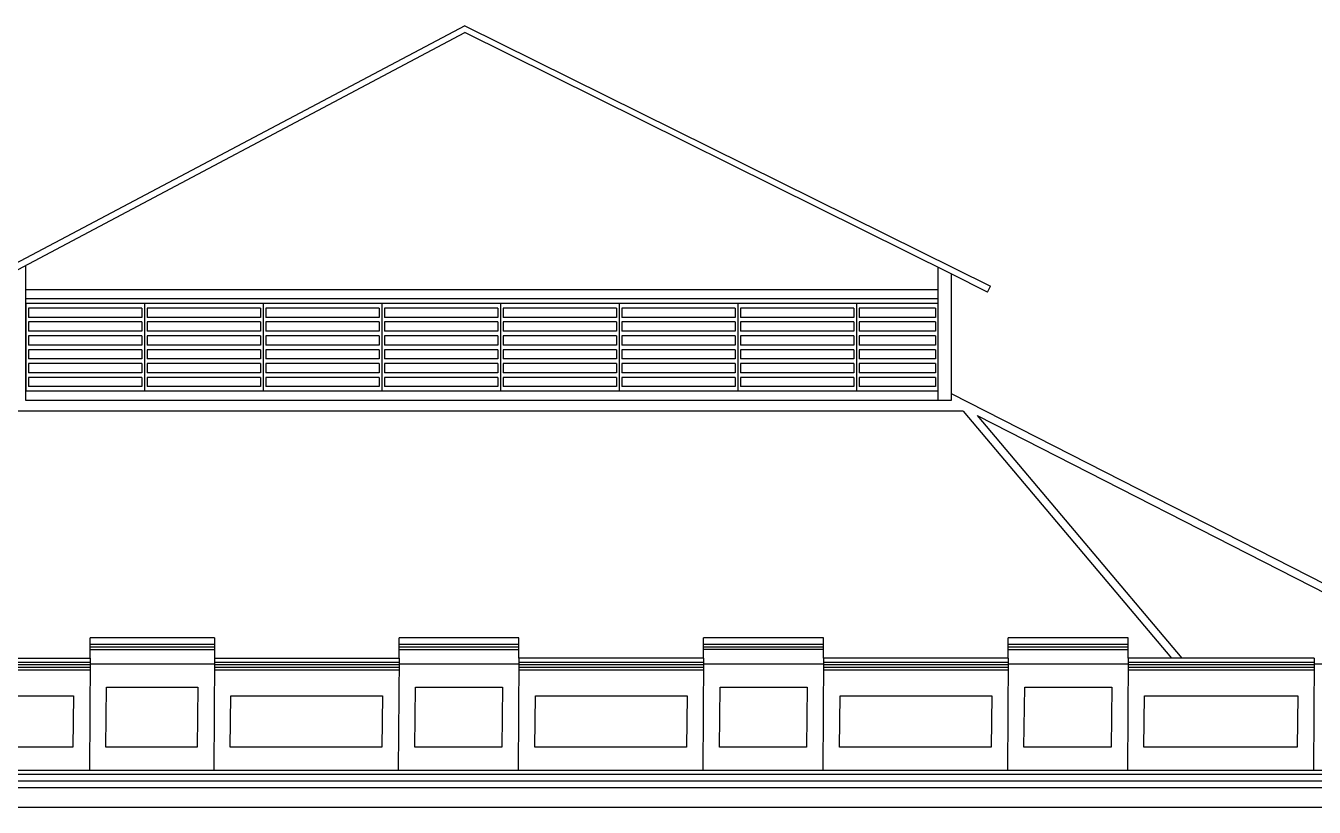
# Model space of a CAD drawing. Extents: x -43 to 90, y 6 to 81.
# Drawn here: x 71.37 to 81.14, y 67.34 to 73.26 of the extents above; entities that cross this region are included whole.
import ezdxf

# ---------------------------------------------------------------- set-up
doc = ezdxf.new("R2010")
doc.units = 0
doc.header["$LTSCALE"] = 0.1
doc.header["$MEASUREMENT"] = 0
doc.layers.add('visto', color=9, linetype='CONTINUOUS')

msp = doc.modelspace()

# ---------------------------------------------------------------- linework, layer by layer
at = {"layer": 'visto'}
for p, q in [((74.7018, 73.2648), (70.9657, 71.2875)), ((71.2718, 71.3934), (74.7017, 73.2137)), ((74.7016, 73.2649), (78.6884, 71.2912)), ((78.3898, 71.3836), (74.7017, 73.2137)), ((71.3718, 70.4243), (71.3723, 71.4467)), ((78.2898, 71.4332), (78.2898, 70.4243)), ((78.3898, 71.3836), (78.3898, 70.4243)), ((78.6662, 71.2464), (78.3898, 71.3836)), ((72.9689, 71.2618), (71.3723, 71.2618)), ((76.8263, 71.2618), (72.2356, 71.2618)), ((78.2898, 71.2618), (76.7265, 71.2618)), ((78.6662, 71.2464), (78.6884, 71.2912)), ((78.2898, 71.1943, 0.1404), (71.3722, 71.1943, 0.1404)), ((78.2898, 71.1593, 0.1404), (71.3722, 71.1593, 0.1404)), ((71.3722, 71.1593, 0.1404), (71.3722, 70.4943, 0.1404)), ((72.2722, 71.1593, 0.1404), (72.2722, 70.4943, 0.1404)), ((72.2722, 71.1593, 0.1404), (72.2722, 70.4943, 0.1404)), ((72.2722, 71.1593, 0.1404), (72.2722, 70.4943, 0.1404)), ((73.1722, 71.1593, 0.1404), (73.1722, 70.4943, 0.1404)), ((73.1722, 71.1593, 0.1404), (73.1722, 70.4943, 0.1404)), ((73.1722, 71.1593, 0.1404), (73.1722, 70.4943, 0.1404)), ((74.0722, 71.1593, 0.1404), (74.0722, 70.4943, 0.1404)), ((74.0722, 71.1593, 0.1404), (74.0722, 70.4943, 0.1404)), ((74.0722, 71.1593, 0.1404), (74.0722, 70.4943, 0.1404)), ((74.9722, 71.1593, 0.1404), (74.9722, 70.4943, 0.1404)), ((74.9722, 71.1593, 0.1404), (74.9722, 70.4943, 0.1404)), ((74.9722, 71.1593, 0.1404), (74.9722, 70.4943, 0.1404)), ((75.8722, 71.1593, 0.1404), (75.8722, 70.4943, 0.1404)), ((75.8722, 71.1593, 0.1404), (75.8722, 70.4943, 0.1404)), ((75.8722, 71.1593, 0.1404), (75.8722, 70.4943, 0.1404)), ((76.7722, 71.1593, 0.1404), (76.7722, 70.4943, 0.1404)), ((76.7722, 71.1593, 0.1404), (76.7722, 70.4943, 0.1404)), ((76.7722, 71.1593, 0.1404), (76.7722, 70.4943, 0.1404)), ((77.6722, 71.1593, 0.1404), (77.6722, 70.4943, 0.1404)), ((77.6722, 71.1593, 0.1404), (77.6722, 70.4943, 0.1404)), ((77.6722, 71.1593, 0.1404), (77.6722, 70.4943, 0.1404)), ((78.2898, 71.1593), (78.2898, 70.4943)), ((78.2898, 71.1593), (78.2898, 70.4943)), ((72.2522, 71.1243, 1349.9398), (71.3922, 71.1243, 1349.9398)), ((71.3922, 71.1243, 0.1404), (71.3922, 71.0543, 0.1404)), ((72.2522, 71.0543, 1349.9398), (71.3922, 71.0543, 1349.9398)), ((72.2522, 71.1243, 0.1404), (72.2522, 71.0543, 0.1404)), ((73.1522, 71.1243, 1349.9398), (72.2922, 71.1243, 1349.9398)), ((72.2922, 71.1243, 0.1404), (72.2922, 71.0543, 0.1404)), ((73.1522, 71.0543, 1349.9398), (72.2922, 71.0543, 1349.9398)), ((73.1522, 71.1243, 0.1404), (73.1522, 71.0543, 0.1404)), ((74.0522, 71.1243, 1349.9398), (73.1922, 71.1243, 1349.9398)), ((73.1922, 71.1243, 0.1404), (73.1922, 71.0543, 0.1404)), ((74.0522, 71.0543, 1349.9398), (73.1922, 71.0543, 1349.9398)), ((74.0522, 71.1243, 0.1404), (74.0522, 71.0543, 0.1404)), ((74.9522, 71.1243, 1349.9398), (74.0922, 71.1243, 1349.9398)), ((74.0922, 71.1243, 0.1404), (74.0922, 71.0543, 0.1404)), ((74.9522, 71.0543, 1349.9398), (74.0922, 71.0543, 1349.9398)), ((74.9522, 71.1243, 0.1404), (74.9522, 71.0543, 0.1404)), ((75.8522, 71.1243, 1349.9398), (74.9922, 71.1243, 1349.9398)), ((74.9922, 71.1243, 0.1404), (74.9922, 71.0543, 0.1404)), ((75.8522, 71.0543, 1349.9398), (74.9922, 71.0543, 1349.9398)), ((75.8522, 71.1243, 0.1404), (75.8522, 71.0543, 0.1404)), ((76.7522, 71.1243, 1349.9398), (75.8922, 71.1243, 1349.9398)), ((75.8922, 71.1243, 0.1404), (75.8922, 71.0543, 0.1404)), ((76.7522, 71.0543, 1349.9398), (75.8922, 71.0543, 1349.9398)), ((76.7522, 71.1243, 0.1404), (76.7522, 71.0543, 0.1404)), ((77.6522, 71.1243, 1349.9398), (76.7922, 71.1243, 1349.9398)), ((76.7922, 71.1243, 0.1404), (76.7922, 71.0543, 0.1404)), ((77.6522, 71.0543, 1349.9398), (76.7922, 71.0543, 1349.9398)), ((77.6522, 71.1243, 0.1404), (77.6522, 71.0543, 0.1404)), ((78.2698, 71.1243, 1349.7995), (77.6922, 71.1243, 1349.9398)), ((77.6922, 71.1243, 0.1404), (77.6922, 71.0543, 0.1404)), ((78.2698, 71.0543, 1349.7995), (77.6922, 71.0543, 1349.9398)), ((78.2698, 71.1243), (78.2698, 71.0543)), ((71.3922, 71.0193, 0.1404), (71.3922, 70.9493, 0.1404)), ((72.2522, 71.0193, 1349.9398), (71.3922, 71.0193, 1349.9398)), ((72.2522, 70.9493, 1349.9398), (71.3922, 70.9493, 1349.9398)), ((72.2522, 71.0193, 0.1404), (72.2522, 70.9493, 0.1404)), ((72.2922, 71.0193, 0.1404), (72.2922, 70.9493, 0.1404)), ((73.1522, 71.0193, 1349.9398), (72.2922, 71.0193, 1349.9398)), ((73.1522, 70.9493, 1349.9398), (72.2922, 70.9493, 1349.9398)), ((73.1522, 71.0193, 0.1404), (73.1522, 70.9493, 0.1404)), ((73.1922, 71.0193, 0.1404), (73.1922, 70.9493, 0.1404)), ((74.0522, 71.0193, 1349.9398), (73.1922, 71.0193, 1349.9398)), ((74.0522, 70.9493, 1349.9398), (73.1922, 70.9493, 1349.9398)), ((74.0522, 71.0193, 0.1404), (74.0522, 70.9493, 0.1404)), ((74.0922, 71.0193, 0.1404), (74.0922, 70.9493, 0.1404)), ((74.9522, 71.0193, 1349.9398), (74.0922, 71.0193, 1349.9398)), ((74.9522, 70.9493, 1349.9398), (74.0922, 70.9493, 1349.9398)), ((74.9522, 71.0193, 0.1404), (74.9522, 70.9493, 0.1404)), ((74.9922, 71.0193, 0.1404), (74.9922, 70.9493, 0.1404)), ((75.8522, 71.0193, 1349.9398), (74.9922, 71.0193, 1349.9398)), ((75.8522, 70.9493, 1349.9398), (74.9922, 70.9493, 1349.9398)), ((75.8522, 71.0193, 0.1404), (75.8522, 70.9493, 0.1404)), ((75.8922, 71.0193, 0.1404), (75.8922, 70.9493, 0.1404)), ((76.7522, 71.0193, 1349.9398), (75.8922, 71.0193, 1349.9398)), ((76.7522, 70.9493, 1349.9398), (75.8922, 70.9493, 1349.9398)), ((76.7522, 71.0193, 0.1404), (76.7522, 70.9493, 0.1404)), ((76.7922, 71.0193, 0.1404), (76.7922, 70.9493, 0.1404)), ((77.6522, 71.0193, 1349.9398), (76.7922, 71.0193, 1349.9398)), ((77.6522, 70.9493, 1349.9398), (76.7922, 70.9493, 1349.9398)), ((77.6522, 71.0193, 0.1404), (77.6522, 70.9493, 0.1404)), ((77.6922, 71.0193, 0.1404), (77.6922, 70.9493, 0.1404)), ((78.2698, 71.0193, 1349.7995), (77.6922, 71.0193, 1349.9398)), ((78.2698, 70.9493, 1349.7995), (77.6922, 70.9493, 1349.9398)), ((78.2698, 71.0193), (78.2698, 70.9493)), ((71.3922, 70.9143, 0.1404), (71.3922, 70.8443, 0.1404)), ((72.2522, 70.9143, 1349.9398), (71.3922, 70.9143, 1349.9398)), ((72.2522, 70.8443, 1349.9398), (71.3922, 70.8443, 1349.9398)), ((72.2522, 70.9143, 0.1404), (72.2522, 70.8443, 0.1404)), ((72.2922, 70.9143, 0.1404), (72.2922, 70.8443, 0.1404)), ((73.1522, 70.9143, 1349.9398), (72.2922, 70.9143, 1349.9398)), ((73.1522, 70.8443, 1349.9398), (72.2922, 70.8443, 1349.9398)), ((73.1522, 70.9143, 0.1404), (73.1522, 70.8443, 0.1404)), ((73.1922, 70.9143, 0.1404), (73.1922, 70.8443, 0.1404)), ((74.0522, 70.9143, 1349.9398), (73.1922, 70.9143, 1349.9398)), ((74.0522, 70.8443, 1349.9398), (73.1922, 70.8443, 1349.9398)), ((74.0522, 70.9143, 0.1404), (74.0522, 70.8443, 0.1404)), ((74.0922, 70.9143, 0.1404), (74.0922, 70.8443, 0.1404)), ((74.9522, 70.9143, 1349.9398), (74.0922, 70.9143, 1349.9398)), ((74.9522, 70.8443, 1349.9398), (74.0922, 70.8443, 1349.9398)), ((74.9522, 70.9143, 0.1404), (74.9522, 70.8443, 0.1404)), ((74.9922, 70.9143, 0.1404), (74.9922, 70.8443, 0.1404)), ((75.8522, 70.9143, 1349.9398), (74.9922, 70.9143, 1349.9398)), ((75.8522, 70.8443, 1349.9398), (74.9922, 70.8443, 1349.9398)), ((75.8522, 70.9143, 0.1404), (75.8522, 70.8443, 0.1404)), ((75.8922, 70.9143, 0.1404), (75.8922, 70.8443, 0.1404)), ((76.7522, 70.9143, 1349.9398), (75.8922, 70.9143, 1349.9398)), ((76.7522, 70.8443, 1349.9398), (75.8922, 70.8443, 1349.9398)), ((76.7522, 70.9143, 0.1404), (76.7522, 70.8443, 0.1404)), ((76.7922, 70.9143, 0.1404), (76.7922, 70.8443, 0.1404)), ((77.6522, 70.9143, 1349.9398), (76.7922, 70.9143, 1349.9398)), ((77.6522, 70.8443, 1349.9398), (76.7922, 70.8443, 1349.9398)), ((77.6522, 70.9143, 0.1404), (77.6522, 70.8443, 0.1404)), ((77.6922, 70.9143, 0.1404), (77.6922, 70.8443, 0.1404)), ((78.2698, 70.9143, 1349.7995), (77.6922, 70.9143, 1349.9398)), ((78.2698, 70.8443, 1349.7995), (77.6922, 70.8443, 1349.9398)), ((78.2698, 70.9143), (78.2698, 70.8443)), ((71.3922, 70.8093, 0.1404), (71.3922, 70.7393, 0.1404)), ((72.2522, 70.8093, 1349.9398), (71.3922, 70.8093, 1349.9398)), ((72.2522, 70.8093, 0.1404), (72.2522, 70.7393, 0.1404)), ((72.2922, 70.8093, 0.1404), (72.2922, 70.7393, 0.1404)), ((73.1522, 70.8093, 1349.9398), (72.2922, 70.8093, 1349.9398)), ((73.1522, 70.8093, 0.1404), (73.1522, 70.7393, 0.1404)), ((73.1922, 70.8093, 0.1404), (73.1922, 70.7393, 0.1404)), ((74.0522, 70.8093, 1349.9398), (73.1922, 70.8093, 1349.9398)), ((74.0522, 70.8093, 0.1404), (74.0522, 70.7393, 0.1404)), ((74.0922, 70.8093, 0.1404), (74.0922, 70.7393, 0.1404)), ((74.9522, 70.8093, 1349.9398), (74.0922, 70.8093, 1349.9398)), ((74.9522, 70.8093, 0.1404), (74.9522, 70.7393, 0.1404)), ((74.9922, 70.8093, 0.1404), (74.9922, 70.7393, 0.1404)), ((75.8522, 70.8093, 1349.9398), (74.9922, 70.8093, 1349.9398)), ((75.8522, 70.8093, 0.1404), (75.8522, 70.7393, 0.1404)), ((75.8922, 70.8093, 0.1404), (75.8922, 70.7393, 0.1404)), ((76.7522, 70.8093, 1349.9398), (75.8922, 70.8093, 1349.9398)), ((76.7522, 70.8093, 0.1404), (76.7522, 70.7393, 0.1404)), ((76.7922, 70.8093, 0.1404), (76.7922, 70.7393, 0.1404)), ((77.6522, 70.8093, 1349.9398), (76.7922, 70.8093, 1349.9398)), ((77.6522, 70.8093, 0.1404), (77.6522, 70.7393, 0.1404)), ((77.6922, 70.8093, 0.1404), (77.6922, 70.7393, 0.1404)), ((78.2698, 70.8093, 1349.7995), (77.6922, 70.8093, 1349.9398)), ((78.2698, 70.8093), (78.2698, 70.7393)), ((72.2522, 70.7393, 1349.9398), (71.3922, 70.7393, 1349.9398)), ((71.3922, 70.7043, 0.1404), (71.3922, 70.6343, 0.1404)), ((72.2522, 70.7043, 1349.9398), (71.3922, 70.7043, 1349.9398)), ((72.2522, 70.7043, 0.1404), (72.2522, 70.6343, 0.1404)), ((73.1522, 70.7393, 1349.9398), (72.2922, 70.7393, 1349.9398)), ((72.2922, 70.7043, 0.1404), (72.2922, 70.6343, 0.1404)), ((73.1522, 70.7043, 1349.9398), (72.2922, 70.7043, 1349.9398)), ((73.1522, 70.7043, 0.1404), (73.1522, 70.6343, 0.1404)), ((74.0522, 70.7393, 1349.9398), (73.1922, 70.7393, 1349.9398)), ((73.1922, 70.7043, 0.1404), (73.1922, 70.6343, 0.1404)), ((74.0522, 70.7043, 1349.9398), (73.1922, 70.7043, 1349.9398)), ((74.0522, 70.7043, 0.1404), (74.0522, 70.6343, 0.1404)), ((74.9522, 70.7393, 1349.9398), (74.0922, 70.7393, 1349.9398)), ((74.0922, 70.7043, 0.1404), (74.0922, 70.6343, 0.1404)), ((74.9522, 70.7043, 1349.9398), (74.0922, 70.7043, 1349.9398)), ((74.9522, 70.7043, 0.1404), (74.9522, 70.6343, 0.1404)), ((75.8522, 70.7393, 1349.9398), (74.9922, 70.7393, 1349.9398)), ((74.9922, 70.7043, 0.1404), (74.9922, 70.6343, 0.1404)), ((75.8522, 70.7043, 1349.9398), (74.9922, 70.7043, 1349.9398)), ((75.8522, 70.7043, 0.1404), (75.8522, 70.6343, 0.1404)), ((76.7522, 70.7393, 1349.9398), (75.8922, 70.7393, 1349.9398)), ((75.8922, 70.7043, 0.1404), (75.8922, 70.6343, 0.1404)), ((76.7522, 70.7043, 1349.9398), (75.8922, 70.7043, 1349.9398)), ((76.7522, 70.7043, 0.1404), (76.7522, 70.6343, 0.1404)), ((77.6522, 70.7393, 1349.9398), (76.7922, 70.7393, 1349.9398)), ((76.7922, 70.7043, 0.1404), (76.7922, 70.6343, 0.1404)), ((77.6522, 70.7043, 1349.9398), (76.7922, 70.7043, 1349.9398)), ((77.6522, 70.7043, 0.1404), (77.6522, 70.6343, 0.1404)), ((78.2698, 70.7393, 1349.7995), (77.6922, 70.7393, 1349.9398)), ((77.6922, 70.7043, 0.1404), (77.6922, 70.6343, 0.1404)), ((78.2698, 70.7043, 1349.7995), (77.6922, 70.7043, 1349.9398)), ((78.2698, 70.7043), (78.2698, 70.6343)), ((72.2522, 70.6343, 1349.9398), (71.3922, 70.6343, 1349.9398)), ((71.3922, 70.5993, 0.1404), (71.3922, 70.5293, 0.1404)), ((72.2522, 70.5993, 1349.9398), (71.3922, 70.5993, 1349.9398)), ((72.2522, 70.5993, 0.1404), (72.2522, 70.5293, 0.1404)), ((73.1522, 70.6343, 1349.9398), (72.2922, 70.6343, 1349.9398)), ((72.2922, 70.5993, 0.1404), (72.2922, 70.5293, 0.1404)), ((73.1522, 70.5993, 1349.9398), (72.2922, 70.5993, 1349.9398)), ((73.1522, 70.5993, 0.1404), (73.1522, 70.5293, 0.1404)), ((74.0522, 70.6343, 1349.9398), (73.1922, 70.6343, 1349.9398)), ((73.1922, 70.5993, 0.1404), (73.1922, 70.5293, 0.1404)), ((74.0522, 70.5993, 1349.9398), (73.1922, 70.5993, 1349.9398)), ((74.0522, 70.5993, 0.1404), (74.0522, 70.5293, 0.1404)), ((74.9522, 70.6343, 1349.9398), (74.0922, 70.6343, 1349.9398)), ((74.0922, 70.5993, 0.1404), (74.0922, 70.5293, 0.1404)), ((74.9522, 70.5993, 1349.9398), (74.0922, 70.5993, 1349.9398)), ((74.9522, 70.5993, 0.1404), (74.9522, 70.5293, 0.1404)), ((75.8522, 70.6343, 1349.9398), (74.9922, 70.6343, 1349.9398)), ((74.9922, 70.5993, 0.1404), (74.9922, 70.5293, 0.1404)), ((75.8522, 70.5993, 1349.9398), (74.9922, 70.5993, 1349.9398)), ((75.8522, 70.5993, 0.1404), (75.8522, 70.5293, 0.1404)), ((76.7522, 70.6343, 1349.9398), (75.8922, 70.6343, 1349.9398)), ((75.8922, 70.5993, 0.1404), (75.8922, 70.5293, 0.1404)), ((76.7522, 70.5993, 1349.9398), (75.8922, 70.5993, 1349.9398)), ((76.7522, 70.5993, 0.1404), (76.7522, 70.5293, 0.1404)), ((77.6522, 70.6343, 1349.9398), (76.7922, 70.6343, 1349.9398)), ((76.7922, 70.5993, 0.1404), (76.7922, 70.5293, 0.1404)), ((77.6522, 70.5993, 1349.9398), (76.7922, 70.5993, 1349.9398)), ((77.6522, 70.5993, 0.1404), (77.6522, 70.5293, 0.1404)), ((78.2698, 70.6343, 1349.7995), (77.6922, 70.6343, 1349.9398)), ((77.6922, 70.5993, 0.1404), (77.6922, 70.5293, 0.1404)), ((78.2698, 70.5993, 1349.7995), (77.6922, 70.5993, 1349.9398)), ((78.2698, 70.5993), (78.2698, 70.5293)), ((78.2898, 70.4943, 0.1404), (71.3718, 70.4943, 0.1404)), ((72.2522, 70.5293, 1349.9398), (71.3922, 70.5293, 1349.9398)), ((73.1522, 70.5293, 1349.9398), (72.2922, 70.5293, 1349.9398)), ((74.0522, 70.5293, 1349.9398), (73.1922, 70.5293, 1349.9398)), ((74.9522, 70.5293, 1349.9398), (74.0922, 70.5293, 1349.9398)), ((75.8522, 70.5293, 1349.9398), (74.9922, 70.5293, 1349.9398)), ((76.7522, 70.5293, 1349.9398), (75.8922, 70.5293, 1349.9398)), ((77.6522, 70.5293, 1349.9398), (76.7922, 70.5293, 1349.9398)), ((78.2698, 70.5293, 1349.7995), (77.6922, 70.5293, 1349.9398)), ((78.3898, 70.4775), (82.0206, 68.6249)), ((73.1742, 70.4243), (71.3718, 70.4243)), ((73.1742, 70.4243), (71.3718, 70.4243)), ((77.5564, 70.4243), (72.3144, 70.4243)), ((77.5564, 70.4243), (72.3144, 70.4243)), ((78.2898, 70.4243), (77.5564, 70.4243)), ((78.2898, 70.4243), (77.5564, 70.4243)), ((78.3898, 70.4243), (78.2898, 70.4243)), ((78.3898, 70.4243), (78.2898, 70.4243)), ((78.4798, 70.3443), (71.2114, 70.3443)), ((78.4798, 70.3443), (80.0602, 68.4699)), ((78.588, 70.3091), (81.8885, 68.6249)), ((78.588, 70.3091), (80.1388, 68.4699)), ((72.8023, 68.6249), (71.8591, 68.6249)), ((71.8591, 68.4699), (71.8591, 68.6249)), ((72.8023, 68.6249), (72.8023, 68.4699)), ((75.1123, 68.6249), (74.2023, 68.6249)), ((74.2023, 68.4699), (74.2023, 68.6249)), ((75.1123, 68.4699), (75.1123, 68.6249)), ((77.4223, 68.6249), (76.5123, 68.6249)), ((76.5123, 68.4699), (76.5123, 68.6249)), ((77.4223, 68.4699), (77.4223, 68.6249)), ((79.7323, 68.6249), (78.8223, 68.6249)), ((78.8223, 68.4699), (78.8223, 68.6249)), ((79.7323, 68.4699), (79.7323, 68.6249)), ((72.8023, 68.5749), (71.8591, 68.5749)), ((72.8023, 68.5549), (71.8591, 68.5549)), ((72.8023, 68.5334), (71.8591, 68.5334)), ((75.1123, 68.5749), (74.2023, 68.5749)), ((75.1123, 68.5549), (74.2023, 68.5549)), ((75.1123, 68.5334), (74.2023, 68.5334)), ((77.4223, 68.5749), (76.5123, 68.5749)), ((77.4223, 68.5549), (76.5123, 68.5549)), ((77.4223, 68.5349), (76.5123, 68.5349)), ((79.7323, 68.5749), (78.8223, 68.5749)), ((79.7323, 68.5549), (78.8223, 68.5549)), ((79.7323, 68.5334), (78.8223, 68.5334)), ((70.4591, 68.4699), (71.8591, 68.4699)), ((70.4591, 68.4399), (71.8591, 68.4399)), ((71.8591, 68.4199), (70.4591, 68.4199)), ((71.8591, 68.4699), (71.8539, 67.6204)), ((72.8023, 68.4249), (71.8591, 68.4249)), ((72.8023, 68.4699), (72.7972, 67.6204)), ((72.8023, 68.4699), (74.2023, 68.4699)), ((72.8023, 68.4399), (74.2023, 68.4399)), ((74.2023, 68.4199), (72.8023, 68.4199)), ((74.2023, 68.4699), (74.1972, 67.6204)), ((75.1123, 68.4249), (74.2023, 68.4249)), ((75.1123, 68.4699), (75.1072, 67.6204)), ((76.5123, 68.4699), (75.1123, 68.4699)), ((75.1123, 68.4399), (76.5123, 68.4399)), ((76.5123, 68.4199), (75.1123, 68.4199)), ((76.5123, 68.4699), (76.5072, 67.6204)), ((77.4223, 68.4249), (76.5123, 68.4249)), ((77.4223, 68.4699), (77.4172, 67.6204)), ((78.8223, 68.4699), (77.4223, 68.4699)), ((77.4223, 68.4399), (78.8223, 68.4399)), ((78.8223, 68.4199), (77.4223, 68.4199)), ((78.8223, 68.4699), (78.8172, 67.6204)), ((79.7323, 68.4249), (78.8223, 68.4249)), ((79.7323, 68.4699), (79.7272, 67.6204)), ((81.1433, 68.4699), (79.7323, 68.4699)), ((79.7323, 68.4399), (81.1433, 68.4399)), ((81.1433, 68.4199), (79.7323, 68.4199)), ((81.1433, 68.4699), (81.1382, 67.6204)), ((82.0873, 68.4249), (81.1433, 68.4249)), ((71.8591, 68.3999), (70.4591, 68.3999)), ((71.8591, 68.3799), (70.4591, 68.3799)), ((74.2023, 68.3999), (72.8023, 68.3999)), ((74.2023, 68.3799), (72.8023, 68.3799)), ((76.5123, 68.3999), (75.1123, 68.3999)), ((76.5123, 68.3799), (75.1123, 68.3799)), ((78.8223, 68.3999), (77.4223, 68.3999)), ((78.8223, 68.3799), (77.4223, 68.3799)), ((81.1433, 68.3999), (79.7323, 68.3999)), ((81.1433, 68.3799), (79.7323, 68.3799)), ((69.6189, 67.6204), (84.3368, 67.6204)), ((50.5256, 67.5404), (86.0805, 67.5404)), ((50.5756, 67.5904), (86.1305, 67.5904)), ((50.5256, 67.4904), (84.3618, 67.4904)), ((50.5006, 67.3404), (86.0555, 67.3404))]:
    msp.add_line(p, q, dxfattribs=at)
for points in [[(71.9841, 68.2499), (72.6773, 68.2499), (72.6722, 67.7954), (71.9789, 67.7954)], [(74.3273, 68.2499), (74.9873, 68.2499), (74.9822, 67.7954), (74.3222, 67.7954)], [(76.6373, 68.2499), (77.2973, 68.2499), (77.2922, 67.7954), (76.6322, 67.7954)], [(78.9473, 68.2499), (79.6073, 68.2499), (79.6022, 67.7954), (78.9422, 67.7954)], [(71.7289, 67.7954), (70.6289, 67.7954), (70.6341, 68.1849), (71.7341, 68.1849)], [(74.0722, 67.7954), (72.9222, 67.7954), (72.9273, 68.1849), (74.0773, 68.1849)], [(76.3822, 67.7954), (75.2322, 67.7954), (75.2373, 68.1849), (76.3873, 68.1849)], [(78.6922, 67.7954), (77.5422, 67.7954), (77.5473, 68.1849), (78.6973, 68.1849)], [(81.0132, 67.7954), (79.8522, 67.7954), (79.8573, 68.1849), (81.0183, 68.1849)]]:
    msp.add_lwpolyline(points, close=True, dxfattribs=at)

doc.saveas('drawing.dxf')
